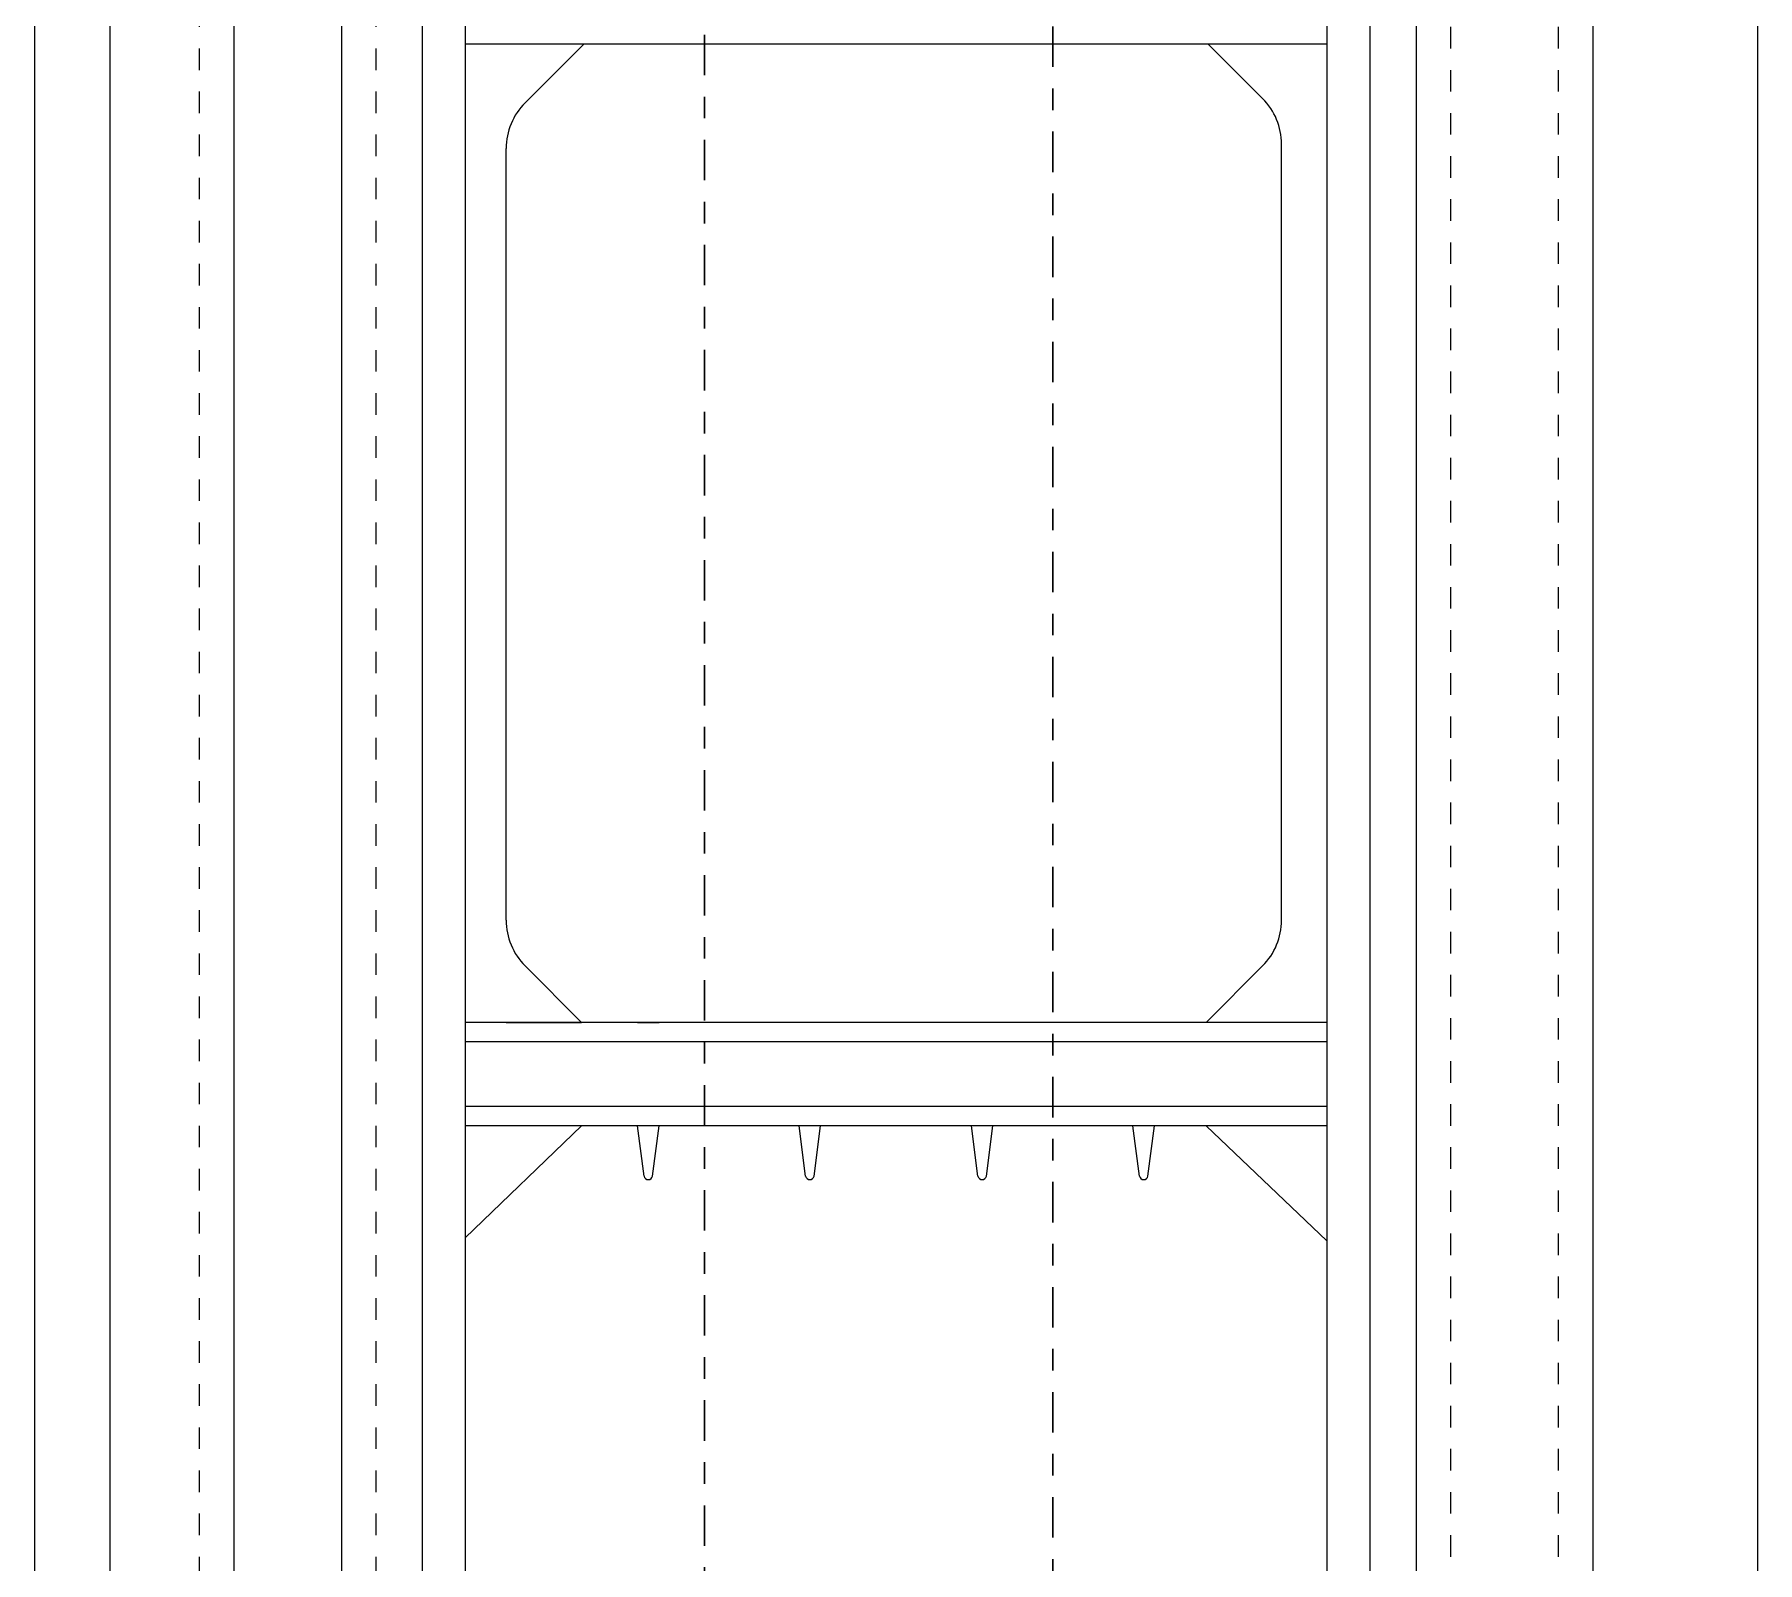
# Model space of a CAD drawing. Header units: inches. Extents: x -81.3 to 1.8, y 184.7 to 266.4.
# Drawn here: x -55.88 to -47.88, y 241.11 to 248.2 of the extents above; entities that cross this region are included whole.
import ezdxf

# ---------------------------------------------------------------- set-up
doc = ezdxf.new("R2010")
doc.units = ezdxf.units.IN
doc.header["$MEASUREMENT"] = 0
doc.linetypes.add('CENTER', pattern=[2, 1.25, -0.25, 0.25, -0.25])
doc.linetypes.add('DASHED2', pattern=[0.375, 0.25, -0.125])
for name, color, linetype, lineweight in [('A2 Hatch', 8, 'Continuous', 9), ('DETAILS', 7, 'Continuous', 13), ('REBAR', 2, 'CENTER', 30)]:
    doc.layers.add(name, color=color, linetype=linetype, lineweight=lineweight)

msp = doc.modelspace()

# ---------------------------------------------------------------- linework, layer by layer
at = {"color": 1}
for p, q in [((-55.5304, 252.1378), (-55.5304, 239.6378)), ((-54.9554, 252.1378), (-54.9554, 239.6378)), ((-54.4554, 252.1378), (-54.4554, 239.6378)), ((-53.8804, 252.1378), (-53.8804, 239.6378)), ((-49.8804, 252.1378), (-49.8804, 239.6378)), ((-54.0804, 251.8878), (-54.0804, 239.6378)), ((-49.6804, 251.8878), (-49.6804, 239.6378)), ((-55.8804, 251.6378), (-55.8804, 239.6378)), ((-49.4654, 251.6378), (-49.4654, 239.6378)), ((-48.6454, 251.6378), (-48.6454, 239.6378)), ((-47.8804, 251.6378), (-47.8804, 239.6378))]:
    msp.add_line(p, q, dxfattribs=at)
at = {"layer": 'A2 Hatch', "linetype": 'DASHED2', "ltscale": 0.15}
for p, q in [((-55.1154, 252.1378), (-55.1154, 239.6378)), ((-54.2954, 252.1378), (-54.2954, 239.6378)), ((-49.3054, 251.6378), (-49.3054, 239.6378)), ((-48.8054, 251.6378), (-48.8054, 239.6378))]:
    msp.add_line(p, q, dxfattribs=at)
at = {"layer": 'DETAILS', "color": 6, "lineweight": 20}
for p, q in [((-49.8804, 248.1578), (-53.8804, 248.1578)), ((-53.3304, 248.1578), (-53.6025, 247.8856)), ((-50.4304, 248.1578), (-50.1783, 247.9056)), ((-50.0904, 244.092), (-50.0904, 247.6935)), ((-53.6904, 244.092), (-53.6904, 247.6735)), ((-53.3404, 243.6178), (-53.6025, 243.8799)), ((-50.4404, 243.6178), (-50.1783, 243.8799)), ((-49.8804, 243.6178), (-53.8804, 243.6178)), ((-53.6904, 243.6178), (-53.3404, 243.6178)), ((-53.0804, 243.6178), (-52.9804, 243.6178)), ((-49.8804, 243.5278), (-53.8804, 243.5278)), ((-49.8804, 243.2278), (-53.8804, 243.2278)), ((-49.8804, 243.1378), (-53.8804, 243.1378)), ((-53.3404, 243.1378), (-53.8804, 242.6173)), ((-53.05, 242.9039), (-53.0804, 243.1378)), ((-53.0108, 242.9039), (-52.9804, 243.1378)), ((-52.3, 242.9039), (-52.3304, 243.1378)), ((-52.2608, 242.9039), (-52.2304, 243.1378)), ((-51.5, 242.9039), (-51.5304, 243.1378)), ((-51.4608, 242.9039), (-51.4304, 243.1378)), ((-50.75, 242.9039), (-50.7804, 243.1378)), ((-50.7108, 242.9039), (-50.6804, 243.1378)), ((-50.4404, 243.1378), (-49.8804, 242.6035))]:
    msp.add_line(p, q, dxfattribs=at)
for centre, radius, start, end in [((-53.3904, 247.6735), 0.3, 135, 180), ((-50.3904, 247.6935), 0.3, 0, 45), ((-53.3904, 244.092), 0.3, 180, 225), ((-50.3904, 244.092), 0.3, 315, 0), ((-53.0304, 242.9078), 0.02, 191.30993, 348.69007), ((-52.2804, 242.9078), 0.02, 191.30993, 348.69007), ((-51.4804, 242.9078), 0.02, 191.30993, 348.69007), ((-50.7304, 242.9078), 0.02, 191.30993, 348.69007)]:
    msp.add_arc(centre, radius, start, end, dxfattribs=at)
at = {"layer": 'REBAR', "ltscale": 0.15}
for p, q in [((-52.7697, 261.3636), (-52.7697, 206.3342)), ((-51.1526, 207.5894), (-51.1526, 261.0785))]:
    msp.add_line(p, q, dxfattribs=at)

doc.saveas('drawing.dxf')
